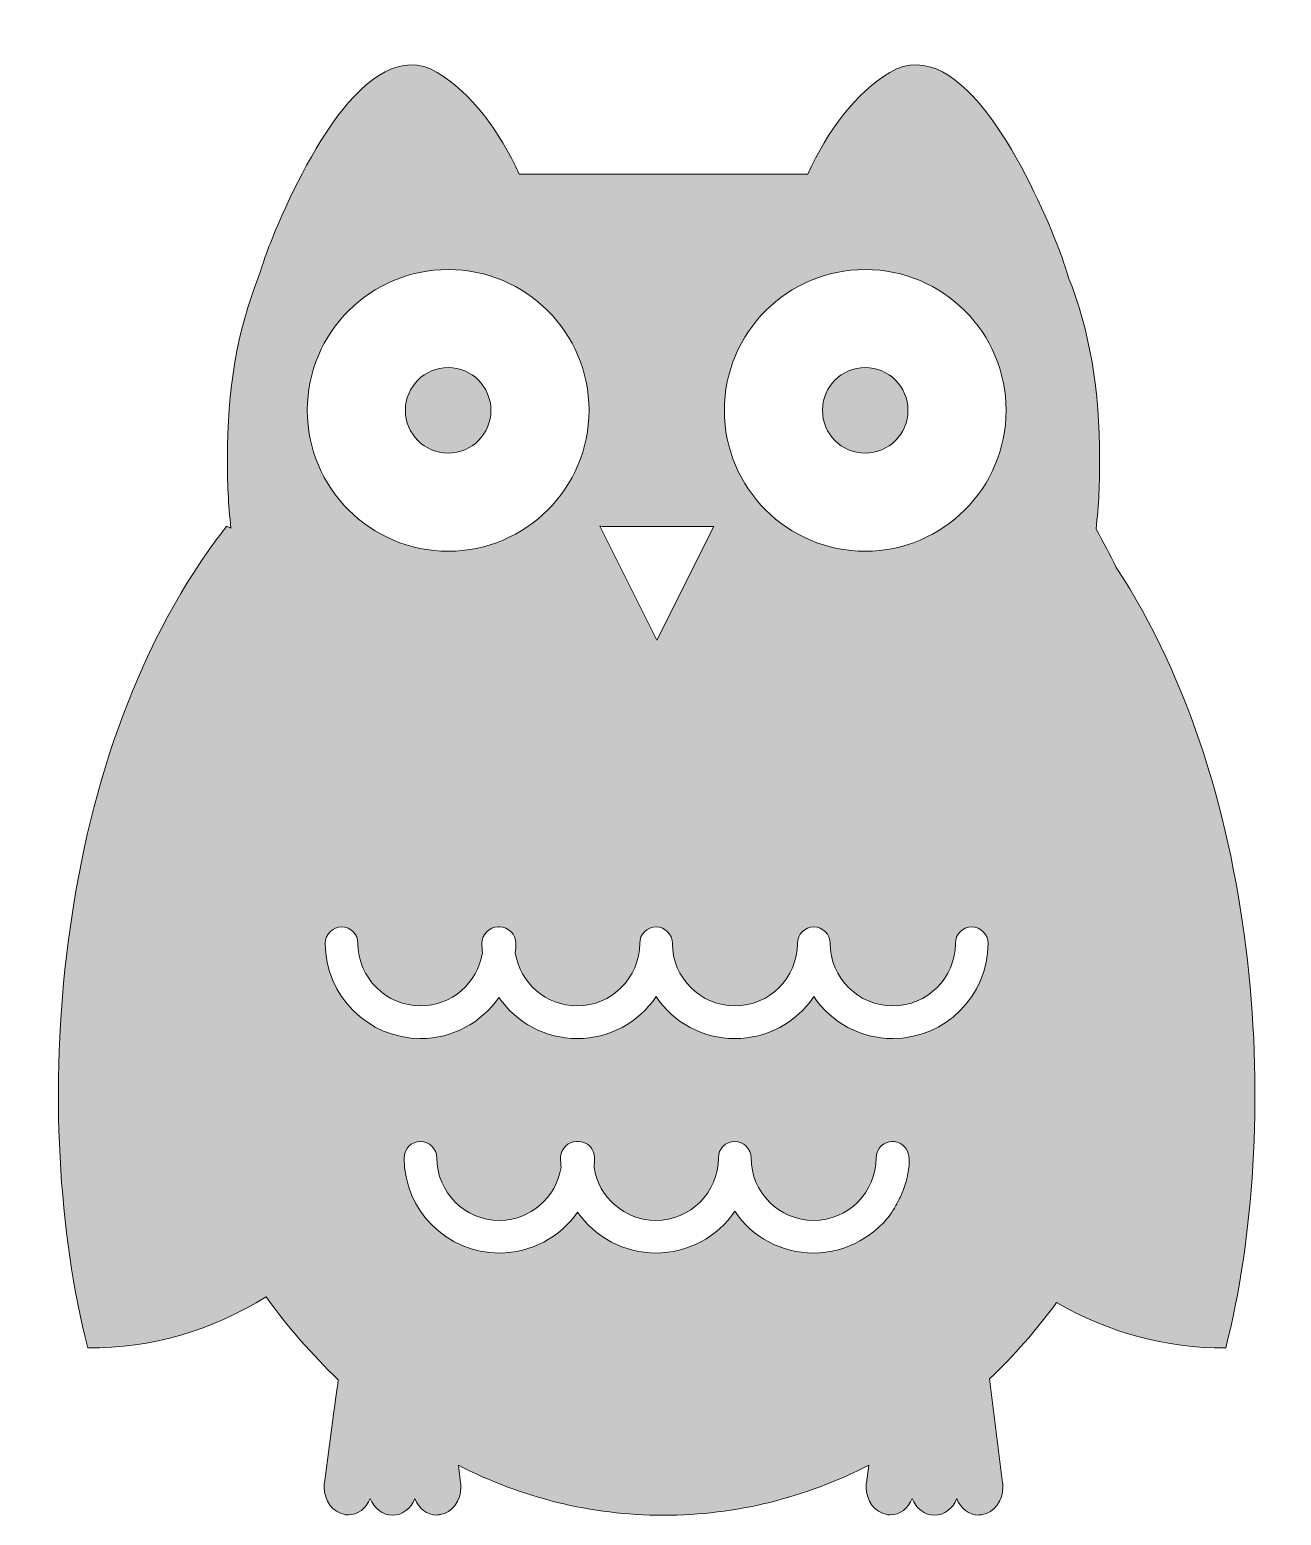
# Model space of a CAD drawing. Header units: inches. Extents: x -2 to 86, y 0 to 104.
import ezdxf

# ---------------------------------------------------------------- set-up
doc = ezdxf.new("R2010")
doc.units = ezdxf.units.IN
doc.header["$MEASUREMENT"] = 0
doc.layers.add('Layer 1', color=7, linetype='Continuous')

msp = doc.modelspace()

# ---------------------------------------------------------------- hatches: boundary and pattern name
at = {"layer": 'Layer 1', "true_color": 0x46bdb3}
h = msp.add_hatch(color=123, dxfattribs=at)
h.dxf.hatch_style = 2
edge = h.paths.add_edge_path()
edge.add_spline(control_points=[(72.67, 69.07), (72.86, 70.74), (72.94, 72.4), (72.91, 74.04), (72.96, 78.7), (72.2, 83.11), (70.75, 86.69), (70.42, 87.74), (70.12, 88.62), (69.93, 89.07), (68.1, 93.66), (63.25, 104.06), (58.23, 101.07), (55.86, 99.65), (53.85, 96.99), (52.48, 93.94), (52.48, 93.94), (32.27, 93.94), (32.27, 93.94), (30.9, 96.99), (28.89, 99.65), (26.52, 101.07), (21.57, 104.02), (16.73, 93.86), (14.82, 89.07), (14.64, 88.62), (14.33, 87.74), (14, 86.69), (12.55, 83.11), (11.8, 78.7), (11.84, 74.04), (11.82, 72.43), (11.9, 70.79), (12.08, 69.15), (11.98, 69.2), (11.88, 69.24), (11.78, 69.28), (11.56, 68.99), (11.34, 68.7), (11.12, 68.41), (-0.56, 52.69), (-2.01, 27.68), (2.05, 11.72), (6.53, 11.68), (10.8, 12.98), (14.55, 15.31), (16.07, 13.18), (17.77, 11.23), (19.6, 9.49), (19.5, 8.79), (19.37, 7.88), (19.21, 6.7), (19.21, 6.7), (18.63, 2.28), (18.63, 2.28), (18.61, 2.18), (18.61, 2.08), (18.61, 1.98), (18.61, 1.03), (19.21, 0.2), (20.05, 0.05), (20.14, 0.03), (20.22, 0.03), (20.31, 0.03), (20.98, 0.03), (21.57, 0.49), (21.84, 1.18), (22.11, 0.49), (22.7, 0), (23.4, 0), (24.1, 0), (24.69, 0.48), (24.95, 1.17), (25.23, 0.48), (25.82, 0.02), (26.49, 0.02), (26.57, 0.02), (26.66, 0.03), (26.74, 0.05), (27.59, 0.19), (28.19, 1.03), (28.19, 1.98), (28.19, 2.08), (28.18, 2.18), (28.17, 2.27), (28.17, 2.27), (28.17, 2.27), (28.17, 2.27), (28.17, 2.27), (28.01, 3.5), (28.01, 3.5), (32.42, 1.25), (37.28, 0), (42.38, 0), (47.48, 0), (52.33, 1.25), (56.75, 3.5), (56.75, 3.5), (56.59, 2.28), (56.59, 2.28), (56.57, 2.18), (56.57, 2.08), (56.57, 1.98), (56.57, 1.03), (57.17, 0.2), (58.01, 0.05), (58.09, 0.03), (58.18, 0.03), (58.26, 0.03), (58.93, 0.03), (59.53, 0.49), (59.8, 1.18), (60.06, 0.49), (60.66, 0), (61.36, 0), (62.05, 0), (62.65, 0.48), (62.91, 1.17), (63.18, 0.48), (63.78, 0.02), (64.45, 0.02), (64.53, 0.02), (64.62, 0.03), (64.7, 0.05), (65.54, 0.19), (66.15, 1.03), (66.15, 1.98), (66.15, 2.08), (66.14, 2.18), (66.13, 2.27), (66.13, 2.27), (66.13, 2.27), (66.13, 2.27), (66.13, 2.27), (65.21, 9.55), (65.21, 9.55), (66.91, 11.16), (68.48, 12.96), (69.91, 14.9), (73.5, 12.83), (77.54, 11.68), (81.75, 11.72), (85.65, 27.02), (84.47, 50.62), (74.08, 66.39), (73.64, 67.31), (73.17, 68.2), (72.67, 69.07)], knot_values=[0, 0, 0, 0, 1, 1, 1, 2, 2, 2, 3, 3, 3, 4, 4, 4, 5, 5, 5, 6, 6, 6, 7, 7, 7, 8, 8, 8, 9, 9, 9, 10, 10, 10, 11, 11, 11, 12, 12, 12, 13, 13, 13, 14, 14, 14, 15, 15, 15, 16, 16, 16, 17, 17, 17, 18, 18, 18, 19, 19, 19, 20, 20, 20, 21, 21, 21, 22, 22, 22, 23, 23, 23, 24, 24, 24, 25, 25, 25, 26, 26, 26, 27, 27, 27, 28, 28, 28, 29, 29, 29, 30, 30, 30, 31, 31, 31, 32, 32, 32, 33, 33, 33, 34, 34, 34, 35, 35, 35, 36, 36, 36, 37, 37, 37, 38, 38, 38, 39, 39, 39, 40, 40, 40, 41, 41, 41, 42, 42, 42, 43, 43, 43, 44, 44, 44, 45, 45, 45, 46, 46, 46, 47, 47, 47, 48, 48, 48, 49, 49, 49, 49], degree=3, periodic=1)
edge = h.paths.add_edge_path()
edge.add_spline(control_points=[(38.06, 69.27), (38.06, 69.27), (45.9, 69.27), (45.9, 69.27), (45.9, 69.27), (41.9, 61.29), (41.9, 61.29), (41.9, 61.29), (37.91, 69.28), (37.91, 69.28), (37.95, 69.28), (38, 69.27), (38.06, 69.27)], knot_values=[0, 0, 0, 0, 1, 1, 1, 2, 2, 2, 3, 3, 3, 4, 4, 4, 4], degree=3, periodic=1)
edge = h.paths.add_edge_path()
edge.add_spline(control_points=[(17.43, 77.4), (17.43, 82.85), (21.85, 87.26), (27.3, 87.26), (32.75, 87.26), (37.16, 82.85), (37.16, 77.4), (37.16, 71.95), (32.75, 67.53), (27.3, 67.53), (21.85, 67.53), (17.43, 71.95), (17.43, 77.4)], knot_values=[0, 0, 0, 0, 1, 1, 1, 2, 2, 2, 3, 3, 3, 4, 4, 4, 4], degree=3, periodic=1)
edge = h.paths.add_edge_path()
edge.add_spline(control_points=[(59.58, 24.49), (59.51, 23.74), (59.3, 23.01), (58.95, 22.27), (58.83, 22.03), (58.7, 21.78), (58.55, 21.51), (58.03, 20.62), (57.23, 19.85), (56.17, 19.24), (55.19, 18.67), (54.06, 18.37), (52.89, 18.37), (50.64, 18.37), (48.59, 19.48), (47.37, 21.3), (46.14, 19.48), (44.09, 18.37), (41.84, 18.37), (39.63, 18.37), (37.59, 19.46), (36.36, 21.24), (35.13, 19.46), (33.09, 18.37), (30.88, 18.37), (27.2, 18.37), (24.21, 21.36), (24.21, 25.04), (24.21, 25.67), (24.72, 26.18), (25.35, 26.18), (25.98, 26.18), (26.5, 25.67), (26.5, 25.04), (26.5, 22.62), (28.46, 20.65), (30.88, 20.65), (33.03, 20.65), (34.88, 22.25), (35.2, 24.37), (35.18, 24.61), (35.17, 24.83), (35.17, 25.04), (35.17, 25.67), (35.68, 26.18), (36.31, 26.18), (36.31, 26.18), (36.4, 26.18), (36.4, 26.18), (37.04, 26.18), (37.55, 25.67), (37.55, 25.04), (37.55, 24.82), (37.54, 24.61), (37.51, 24.37), (37.84, 22.25), (39.68, 20.65), (41.84, 20.65), (44.26, 20.65), (46.22, 22.62), (46.22, 25.04), (46.22, 25.67), (46.73, 26.18), (47.37, 26.18), (48, 26.18), (48.51, 25.67), (48.51, 25.04), (48.51, 22.62), (50.48, 20.65), (52.89, 20.65), (55.31, 20.65), (57.27, 22.62), (57.27, 25.04), (57.27, 25.67), (57.79, 26.18), (58.42, 26.18), (58.74, 26.18), (59.04, 26.05), (59.25, 25.82), (59.6, 25.44), (59.62, 24.89), (59.58, 24.49)], knot_values=[0, 0, 0, 0, 1, 1, 1, 2, 2, 2, 3, 3, 3, 4, 4, 4, 5, 5, 5, 6, 6, 6, 7, 7, 7, 8, 8, 8, 9, 9, 9, 10, 10, 10, 11, 11, 11, 12, 12, 12, 13, 13, 13, 14, 14, 14, 15, 15, 15, 16, 16, 16, 17, 17, 17, 18, 18, 18, 19, 19, 19, 20, 20, 20, 21, 21, 21, 22, 22, 22, 23, 23, 23, 24, 24, 24, 25, 25, 25, 26, 26, 26, 27, 27, 27, 27], degree=3, periodic=1)
edge = h.paths.add_edge_path()
edge.add_spline(control_points=[(58.44, 33.39), (56.19, 33.39), (54.13, 34.51), (52.91, 36.33), (51.68, 34.51), (49.63, 33.39), (47.38, 33.39), (45.13, 33.39), (43.08, 34.51), (41.86, 36.33), (40.63, 34.51), (38.58, 33.39), (36.33, 33.39), (34.12, 33.39), (32.08, 34.49), (30.85, 36.27), (29.61, 34.49), (27.58, 33.39), (25.37, 33.39), (21.69, 33.39), (18.69, 36.39), (18.69, 40.06), (18.69, 40.7), (19.21, 41.21), (19.84, 41.21), (20.47, 41.21), (20.98, 40.7), (20.98, 40.06), (20.98, 37.65), (22.95, 35.68), (25.37, 35.68), (27.52, 35.68), (29.37, 37.27), (29.69, 39.4), (29.67, 39.63), (29.66, 39.85), (29.66, 40.06), (29.66, 40.7), (30.17, 41.21), (30.8, 41.21), (30.8, 41.21), (30.89, 41.21), (30.89, 41.21), (31.52, 41.21), (32.04, 40.7), (32.04, 40.06), (32.04, 39.85), (32.03, 39.63), (32, 39.4), (32.33, 37.27), (34.17, 35.68), (36.33, 35.68), (38.74, 35.68), (40.71, 37.65), (40.71, 40.06), (40.71, 40.7), (41.22, 41.21), (41.86, 41.21), (42.49, 41.21), (43, 40.7), (43, 40.06), (43, 37.65), (44.97, 35.68), (47.38, 35.68), (49.8, 35.68), (51.76, 37.65), (51.76, 40.06), (51.76, 40.7), (52.28, 41.21), (52.91, 41.21), (53.54, 41.21), (54.05, 40.7), (54.05, 40.06), (54.05, 37.65), (56.02, 35.68), (58.44, 35.68), (60.85, 35.68), (62.82, 37.65), (62.82, 40.06), (62.82, 40.7), (63.33, 41.21), (63.96, 41.21), (64.59, 41.21), (65.11, 40.7), (65.11, 40.06), (65.11, 36.39), (62.11, 33.39), (58.44, 33.39)], knot_values=[0, 0, 0, 0, 1, 1, 1, 2, 2, 2, 3, 3, 3, 4, 4, 4, 5, 5, 5, 6, 6, 6, 7, 7, 7, 8, 8, 8, 9, 9, 9, 10, 10, 10, 11, 11, 11, 12, 12, 12, 13, 13, 13, 14, 14, 14, 15, 15, 15, 16, 16, 16, 17, 17, 17, 18, 18, 18, 19, 19, 19, 20, 20, 20, 21, 21, 21, 22, 22, 22, 23, 23, 23, 24, 24, 24, 25, 25, 25, 26, 26, 26, 27, 27, 27, 28, 28, 28, 29, 29, 29, 29], degree=3, periodic=1)
edge = h.paths.add_edge_path()
edge.add_spline(control_points=[(56.51, 67.53), (51.06, 67.53), (46.64, 71.95), (46.64, 77.4), (46.64, 82.85), (51.06, 87.26), (56.51, 87.26), (61.95, 87.26), (66.37, 82.85), (66.37, 77.4), (66.37, 71.95), (61.95, 67.53), (56.51, 67.53)], knot_values=[0, 0, 0, 0, 1, 1, 1, 2, 2, 2, 3, 3, 3, 4, 4, 4, 4], degree=3, periodic=1)
h = msp.add_hatch(color=123, dxfattribs=at)
h.dxf.hatch_style = 2
edge = h.paths.add_edge_path()
edge.add_spline(control_points=[(27.3, 74.4), (28.95, 74.4), (30.29, 75.74), (30.29, 77.4), (30.29, 79.05), (28.95, 80.4), (27.3, 80.4), (25.64, 80.4), (24.3, 79.05), (24.3, 77.4), (24.3, 75.74), (25.64, 74.4), (27.3, 74.4)], knot_values=[0, 0, 0, 0, 1, 1, 1, 2, 2, 2, 3, 3, 3, 4, 4, 4, 4], degree=3, periodic=1)
h = msp.add_hatch(color=123, dxfattribs=at)
h.dxf.hatch_style = 2
edge = h.paths.add_edge_path()
edge.add_spline(control_points=[(56.51, 80.4), (54.85, 80.4), (53.51, 79.05), (53.51, 77.4), (53.51, 75.74), (54.85, 74.4), (56.51, 74.4), (58.16, 74.4), (59.5, 75.74), (59.5, 77.4), (59.5, 79.05), (58.16, 80.4), (56.51, 80.4)], knot_values=[0, 0, 0, 0, 1, 1, 1, 2, 2, 2, 3, 3, 3, 4, 4, 4, 4], degree=3, periodic=1)

# ---------------------------------------------------------------- linework, layer by layer
at = {"layer": 'Layer 1', "lineweight": 0}
for points, knots in [([(72.67, 69.07), (72.86, 70.74), (72.94, 72.4), (72.91, 74.04), (72.96, 78.7), (72.2, 83.11), (70.75, 86.69), (70.42, 87.74), (70.12, 88.62), (69.93, 89.07), (68.1, 93.66), (63.25, 104.06), (58.23, 101.07), (55.86, 99.65), (53.85, 96.99), (52.48, 93.94), (52.48, 93.94), (32.27, 93.94), (32.27, 93.94), (30.9, 96.99), (28.89, 99.65), (26.52, 101.07), (21.57, 104.02), (16.73, 93.86), (14.82, 89.07), (14.64, 88.62), (14.33, 87.74), (14, 86.69), (12.55, 83.11), (11.8, 78.7), (11.84, 74.04), (11.82, 72.43), (11.9, 70.79), (12.08, 69.15), (11.98, 69.2), (11.88, 69.24), (11.78, 69.28), (11.56, 68.99), (11.34, 68.7), (11.12, 68.41), (-0.56, 52.69), (-2.01, 27.68), (2.05, 11.72), (6.53, 11.68), (10.8, 12.98), (14.55, 15.31), (16.07, 13.18), (17.77, 11.23), (19.6, 9.49), (19.5, 8.79), (19.37, 7.88), (19.21, 6.7), (19.21, 6.7), (18.63, 2.28), (18.63, 2.28), (18.61, 2.18), (18.61, 2.08), (18.61, 1.98), (18.61, 1.03), (19.21, 0.2), (20.05, 0.05), (20.14, 0.03), (20.22, 0.03), (20.31, 0.03), (20.98, 0.03), (21.57, 0.49), (21.84, 1.18), (22.11, 0.49), (22.7, 0), (23.4, 0), (24.1, 0), (24.69, 0.48), (24.95, 1.17), (25.23, 0.48), (25.82, 0.02), (26.49, 0.02), (26.57, 0.02), (26.66, 0.03), (26.74, 0.05), (27.59, 0.19), (28.19, 1.03), (28.19, 1.98), (28.19, 2.08), (28.18, 2.18), (28.17, 2.27), (28.17, 2.27), (28.17, 2.27), (28.17, 2.27), (28.17, 2.27), (28.01, 3.5), (28.01, 3.5), (32.42, 1.25), (37.28, 0), (42.38, 0), (47.48, 0), (52.33, 1.25), (56.75, 3.5), (56.75, 3.5), (56.59, 2.28), (56.59, 2.28), (56.57, 2.18), (56.57, 2.08), (56.57, 1.98), (56.57, 1.03), (57.17, 0.2), (58.01, 0.05), (58.09, 0.03), (58.18, 0.03), (58.26, 0.03), (58.93, 0.03), (59.53, 0.49), (59.8, 1.18), (60.06, 0.49), (60.66, 0), (61.36, 0), (62.05, 0), (62.65, 0.48), (62.91, 1.17), (63.18, 0.48), (63.78, 0.02), (64.45, 0.02), (64.53, 0.02), (64.62, 0.03), (64.7, 0.05), (65.54, 0.19), (66.15, 1.03), (66.15, 1.98), (66.15, 2.08), (66.14, 2.18), (66.13, 2.27), (66.13, 2.27), (66.13, 2.27), (66.13, 2.27), (66.13, 2.27), (65.21, 9.55), (65.21, 9.55), (66.91, 11.16), (68.48, 12.96), (69.91, 14.9), (73.5, 12.83), (77.54, 11.68), (81.75, 11.72), (85.65, 27.02), (84.47, 50.62), (74.08, 66.39), (73.64, 67.31), (73.17, 68.2), (72.67, 69.07)], [0, 0, 0, 0, 1, 1, 1, 2, 2, 2, 3, 3, 3, 4, 4, 4, 5, 5, 5, 6, 6, 6, 7, 7, 7, 8, 8, 8, 9, 9, 9, 10, 10, 10, 11, 11, 11, 12, 12, 12, 13, 13, 13, 14, 14, 14, 15, 15, 15, 16, 16, 16, 17, 17, 17, 18, 18, 18, 19, 19, 19, 20, 20, 20, 21, 21, 21, 22, 22, 22, 23, 23, 23, 24, 24, 24, 25, 25, 25, 26, 26, 26, 27, 27, 27, 28, 28, 28, 29, 29, 29, 30, 30, 30, 31, 31, 31, 32, 32, 32, 33, 33, 33, 34, 34, 34, 35, 35, 35, 36, 36, 36, 37, 37, 37, 38, 38, 38, 39, 39, 39, 40, 40, 40, 41, 41, 41, 42, 42, 42, 43, 43, 43, 44, 44, 44, 45, 45, 45, 46, 46, 46, 47, 47, 47, 48, 48, 48, 49, 49, 49, 49]), ([(17.43, 77.4), (17.43, 82.85), (21.85, 87.26), (27.3, 87.26), (32.75, 87.26), (37.16, 82.85), (37.16, 77.4), (37.16, 71.95), (32.75, 67.53), (27.3, 67.53), (21.85, 67.53), (17.43, 71.95), (17.43, 77.4)], [0, 0, 0, 0, 1, 1, 1, 2, 2, 2, 3, 3, 3, 4, 4, 4, 4]), ([(56.51, 67.53), (51.06, 67.53), (46.64, 71.95), (46.64, 77.4), (46.64, 82.85), (51.06, 87.26), (56.51, 87.26), (61.95, 87.26), (66.37, 82.85), (66.37, 77.4), (66.37, 71.95), (61.95, 67.53), (56.51, 67.53)], [0, 0, 0, 0, 1, 1, 1, 2, 2, 2, 3, 3, 3, 4, 4, 4, 4]), ([(27.3, 74.4), (28.95, 74.4), (30.29, 75.74), (30.29, 77.4), (30.29, 79.05), (28.95, 80.4), (27.3, 80.4), (25.64, 80.4), (24.3, 79.05), (24.3, 77.4), (24.3, 75.74), (25.64, 74.4), (27.3, 74.4)], [0, 0, 0, 0, 1, 1, 1, 2, 2, 2, 3, 3, 3, 4, 4, 4, 4]), ([(56.51, 80.4), (54.85, 80.4), (53.51, 79.05), (53.51, 77.4), (53.51, 75.74), (54.85, 74.4), (56.51, 74.4), (58.16, 74.4), (59.5, 75.74), (59.5, 77.4), (59.5, 79.05), (58.16, 80.4), (56.51, 80.4)], [0, 0, 0, 0, 1, 1, 1, 2, 2, 2, 3, 3, 3, 4, 4, 4, 4]), ([(38.06, 69.27), (38.06, 69.27), (45.9, 69.27), (45.9, 69.27), (45.9, 69.27), (41.9, 61.29), (41.9, 61.29), (41.9, 61.29), (37.91, 69.28), (37.91, 69.28), (37.95, 69.28), (38, 69.27), (38.06, 69.27)], [0, 0, 0, 0, 1, 1, 1, 2, 2, 2, 3, 3, 3, 4, 4, 4, 4]), ([(58.44, 33.39), (56.19, 33.39), (54.13, 34.51), (52.91, 36.33), (51.68, 34.51), (49.63, 33.39), (47.38, 33.39), (45.13, 33.39), (43.08, 34.51), (41.86, 36.33), (40.63, 34.51), (38.58, 33.39), (36.33, 33.39), (34.12, 33.39), (32.08, 34.49), (30.85, 36.27), (29.61, 34.49), (27.58, 33.39), (25.37, 33.39), (21.69, 33.39), (18.69, 36.39), (18.69, 40.06), (18.69, 40.7), (19.21, 41.21), (19.84, 41.21), (20.47, 41.21), (20.98, 40.7), (20.98, 40.06), (20.98, 37.65), (22.95, 35.68), (25.37, 35.68), (27.52, 35.68), (29.37, 37.27), (29.69, 39.4), (29.67, 39.63), (29.66, 39.85), (29.66, 40.06), (29.66, 40.7), (30.17, 41.21), (30.8, 41.21), (30.8, 41.21), (30.89, 41.21), (30.89, 41.21), (31.52, 41.21), (32.04, 40.7), (32.04, 40.06), (32.04, 39.85), (32.03, 39.63), (32, 39.4), (32.33, 37.27), (34.17, 35.68), (36.33, 35.68), (38.74, 35.68), (40.71, 37.65), (40.71, 40.06), (40.71, 40.7), (41.22, 41.21), (41.86, 41.21), (42.49, 41.21), (43, 40.7), (43, 40.06), (43, 37.65), (44.97, 35.68), (47.38, 35.68), (49.8, 35.68), (51.76, 37.65), (51.76, 40.06), (51.76, 40.7), (52.28, 41.21), (52.91, 41.21), (53.54, 41.21), (54.05, 40.7), (54.05, 40.06), (54.05, 37.65), (56.02, 35.68), (58.44, 35.68), (60.85, 35.68), (62.82, 37.65), (62.82, 40.06), (62.82, 40.7), (63.33, 41.21), (63.96, 41.21), (64.59, 41.21), (65.11, 40.7), (65.11, 40.06), (65.11, 36.39), (62.11, 33.39), (58.44, 33.39)], [0, 0, 0, 0, 1, 1, 1, 2, 2, 2, 3, 3, 3, 4, 4, 4, 5, 5, 5, 6, 6, 6, 7, 7, 7, 8, 8, 8, 9, 9, 9, 10, 10, 10, 11, 11, 11, 12, 12, 12, 13, 13, 13, 14, 14, 14, 15, 15, 15, 16, 16, 16, 17, 17, 17, 18, 18, 18, 19, 19, 19, 20, 20, 20, 21, 21, 21, 22, 22, 22, 23, 23, 23, 24, 24, 24, 25, 25, 25, 26, 26, 26, 27, 27, 27, 28, 28, 28, 29, 29, 29, 29]), ([(59.58, 24.49), (59.51, 23.74), (59.3, 23.01), (58.95, 22.27), (58.83, 22.03), (58.7, 21.78), (58.55, 21.51), (58.03, 20.62), (57.23, 19.85), (56.17, 19.24), (55.19, 18.67), (54.06, 18.37), (52.89, 18.37), (50.64, 18.37), (48.59, 19.48), (47.37, 21.3), (46.14, 19.48), (44.09, 18.37), (41.84, 18.37), (39.63, 18.37), (37.59, 19.46), (36.36, 21.24), (35.13, 19.46), (33.09, 18.37), (30.88, 18.37), (27.2, 18.37), (24.21, 21.36), (24.21, 25.04), (24.21, 25.67), (24.72, 26.18), (25.35, 26.18), (25.98, 26.18), (26.5, 25.67), (26.5, 25.04), (26.5, 22.62), (28.46, 20.65), (30.88, 20.65), (33.03, 20.65), (34.88, 22.25), (35.2, 24.37), (35.18, 24.61), (35.17, 24.83), (35.17, 25.04), (35.17, 25.67), (35.68, 26.18), (36.31, 26.18), (36.31, 26.18), (36.4, 26.18), (36.4, 26.18), (37.04, 26.18), (37.55, 25.67), (37.55, 25.04), (37.55, 24.82), (37.54, 24.61), (37.51, 24.37), (37.84, 22.25), (39.68, 20.65), (41.84, 20.65), (44.26, 20.65), (46.22, 22.62), (46.22, 25.04), (46.22, 25.67), (46.73, 26.18), (47.37, 26.18), (48, 26.18), (48.51, 25.67), (48.51, 25.04), (48.51, 22.62), (50.48, 20.65), (52.89, 20.65), (55.31, 20.65), (57.27, 22.62), (57.27, 25.04), (57.27, 25.67), (57.79, 26.18), (58.42, 26.18), (58.74, 26.18), (59.04, 26.05), (59.25, 25.82), (59.6, 25.44), (59.62, 24.89), (59.58, 24.49)], [0, 0, 0, 0, 1, 1, 1, 2, 2, 2, 3, 3, 3, 4, 4, 4, 5, 5, 5, 6, 6, 6, 7, 7, 7, 8, 8, 8, 9, 9, 9, 10, 10, 10, 11, 11, 11, 12, 12, 12, 13, 13, 13, 14, 14, 14, 15, 15, 15, 16, 16, 16, 17, 17, 17, 18, 18, 18, 19, 19, 19, 20, 20, 20, 21, 21, 21, 22, 22, 22, 23, 23, 23, 24, 24, 24, 25, 25, 25, 26, 26, 26, 27, 27, 27, 27])]:
    msp.add_open_spline(points, degree=3, knots=knots, dxfattribs=at)

doc.saveas('drawing.dxf')
